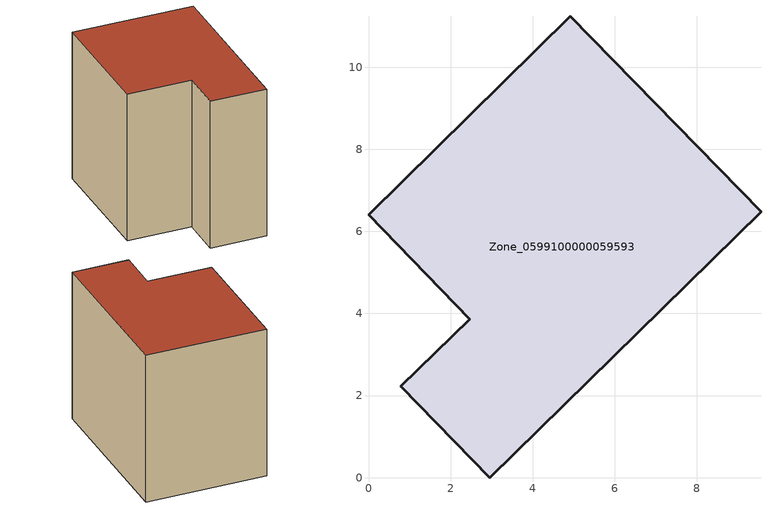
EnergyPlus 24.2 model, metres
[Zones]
Zone_0599100000059593
 floor ground (C_G): 0.79,2.23 2.47,3.86 0,6.4 4.92,11.24 9.56,6.48 2.95,0 z0
 wall outside (C_F): 2.47,3.86 0.79,2.23 2.95,0 9.56,6.48 4.92,11.24 0,6.4 2.47,3.86 z0:8.54
 roof outside (C_R): 4.92,11.24 0,6.4 2.47,3.86 0.79,2.23 2.95,0 9.56,6.48 z8.54
[BUILDING]
Pand.0599100000059593: North Axis=0; Terrain=City; Loads Convergence Tolerance Value=0.04; Temperature Convergence Tolerance Value=0.4; Solar Distribution=FullExterior; Maximum Number of Warmup Days=25; Minimum Number of Warmup Days=1
[Site:Location]
Rotterdam.The.Hague.AP_ZH_NLD Design_Conditions: Latitude=51.96; Longitude=4.45; Time Zone=1; Elevation=-4.5
[SITE:GROUNDTEMPERATURE:BUILDINGSURFACE]
18, 18, 18, 18, 18, 18, 18, 18, 18, 18, 18, 18
[MATERIAL] Thermal Absorptance=0.9; Solar Absorptance=0.7; Visible Absorptance=0.7
Name | Roughness | Thickness | Conductivity | Density | Specific Heat
G.TI.1975-1991 | MediumSmooth | 0.15 | 0.288461 | 540 | 1210
F.TI.1975-1991 | Rough | 0.3 | 0.230769 | 1920 | 840
R.TI.1975-1991 | MediumRough | 0.2 | 0.153846 | 1500 | 1000
[CONSTRUCTION]
C_G: G.TI.1975-1991
C_F: F.TI.1975-1991
C_R: R.TI.1975-1991
[ZONE]
Zone_0599100000059593: Type=1; Multiplier=1; Ceiling Height=Autocalculate; Volume=Autocalculate; Floor Area=autocalculate; Part of Total Floor Area=Yes
[ZONEINFILTRATION:DESIGNFLOWRATE]
Infil_Zone_0599100000059593: Zone or ZoneList or Space or SpaceList=Zone_0599100000059593; Schedule=AlwaysOn; Design Flow Rate Calculation Method=Flow/Area; Flow Rate per Floor Area=0.003; Constant Term Coefficient=1; Temperature Term Coefficient=0; Velocity Term Coefficient=0; Velocity Squared Term Coefficient=0
[HVACTEMPLATE:ZONE:IDEALLOADSAIRSYSTEM]
Zone_0599100000059593: Maximum Heating Supply Air Temperature=50; Minimum Cooling Supply Air Temperature=13; Maximum Heating Supply Air Humidity Ratio=0.0156; Minimum Cooling Supply Air Humidity Ratio=0.0077; Heating Limit=NoLimit; Cooling Limit=NoLimit; Dehumidification Control Type=ConstantSensibleHeatRatio; Cooling Sensible Heat Ratio=0.7; Dehumidification Setpoint=60; Humidification Control Type=None; Humidification Setpoint=30; Outdoor Air Method=None; Outdoor Air Flow Rate per Person=0.00944; Outdoor Air Flow Rate per Zone Floor Area=0; Outdoor Air Flow Rate per Zone=0; Demand Controlled Ventilation Type=None; Outdoor Air Economizer Type=NoEconomizer; Heat Recovery Type=None; Sensible Heat Recovery Effectiveness=0.7; Latent Heat Recovery Effectiveness=0.65
[ZONECONTROL:THERMOSTAT]
ThermostatControl_Zone_0599100000059593: Zone or ZoneList=Zone_0599100000059593; Control Type Schedule=DualSetpointControlType; Control 1=Thermostat_Zone_0599100000059593; Temperature Difference Between Cutout And Setpoint=0
[THERMOSTATSETPOINT:DUALSETPOINT]
Thermostat_Zone_0599100000059593: Heating Setpoint Temperature Schedule=HeatingSetpoint_Zone_0599100000059593; Cooling Setpoint Temperature Schedule=CoolingSetpoint_Zone_0599100000059593
[SCHEDULE:COMPACT]
HeatingSetpoint_Zone_0599100000059593: Through: 12/31, For: AllDays, Until: 24:00, 21
CoolingSetpoint_Zone_0599100000059593: Through: 12/31, For: AllDays, Until: 24:00, 24
DualSetpointControlType: Through: 12/31, For: AllDays, Until: 24:00, 4
AlwaysOn: Through: 12/31, For: AllDays, Until: 24:00, 1
